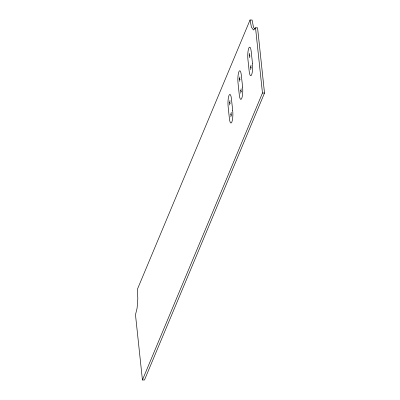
<?xml version="1.0" encoding="UTF-8"?>
<svg xmlns="http://www.w3.org/2000/svg" width="400" height="400" viewBox="0 0 400 400"><rect width="100%" height="100%" fill="white"/><g stroke="black" fill="none" stroke-linecap="round" stroke-linejoin="round"><path stroke-width="0.6" d="M229.62 105.055L229.965 100.515M230.885 116.905L231.225 112.365M239.51 81.415L239.855 76.875M240.775 93.265L241.115 88.725M249.4 57.775L249.745 53.235M250.66 69.625L251.005 65.085M250.045 20L137.42 289.23L137.81 298.75L137.105 308.095L135.485 314.76L142.43 379.98L144.475 380L264.515 93.04L257.57 27.82L255.525 27.8L253.435 30L251.425 27.145L250.045 20L252.09 20.02L253.475 27.165L254.81 29.07M142.43 379.98L262.465 93.02L255.525 27.8M262.465 93.02L264.515 93.04M249.085 54.81L250.06 56.195M250.345 66.66L251.32 68.05M239.195 78.45L240.17 79.835M240.455 90.3L241.43 91.69M229.305 102.09L230.28 103.48M230.57 113.945L231.545 115.33M252.48 63.415L251.22 51.565A8.39 1.825 -89.4 0 0 248.785 48.095A8.39 1.825 -89.4 0 0 247.925 59.445L249.185 71.295A8.39 1.825 -89.4 0 0 251.62 74.76A8.39 1.825 -89.4 0 0 252.48 63.415M242.595 87.055L241.33 75.205A8.39 1.825 -89.4 0 0 238.895 71.735A8.39 1.825 -89.4 0 0 238.035 83.085L239.295 94.935A8.39 1.825 -89.4 0 0 241.735 98.4A8.39 1.825 -89.4 0 0 242.595 87.055M232.705 110.695L231.44 98.845A8.39 1.825 -89.4 0 0 229.005 95.38A8.39 1.825 -89.4 0 0 228.145 106.725L229.405 118.575A8.39 1.825 -89.4 0 0 231.845 122.045A8.39 1.825 -89.4 0 0 232.705 110.695"/></g></svg>
